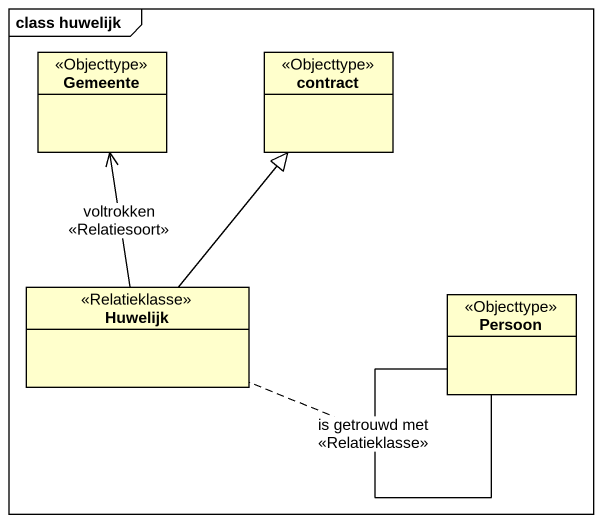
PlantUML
@startuml
mainframe class huwelijk
hide circle
hide empty members
class Gemeente <<Objecttype>>
class contract <<Objecttype>>
class Huwelijk <<Relatieklasse>>
class Persoon <<Objecttype>>
Huwelijk -up-> Gemeente : voltrokken\n<<Relatiesoort>>
Huwelijk -up-|> contract
Persoon -- Persoon : is getrouwd met\n<<Relatieklasse>>
(Persoon, Persoon) .. Huwelijk
@enduml
